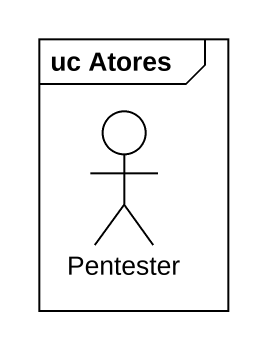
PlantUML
@startuml
mainframe uc Atores
actor Pentester
@enduml
